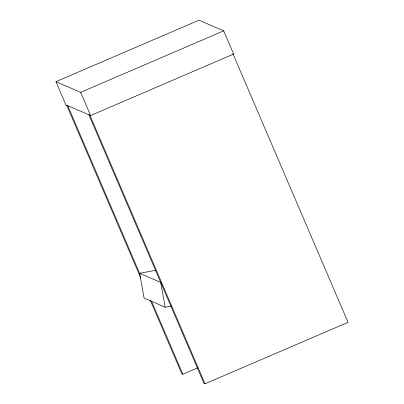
<?xml version="1.0" encoding="UTF-8"?>
<svg xmlns="http://www.w3.org/2000/svg" width="404" height="404" viewBox="0 0 404 404"><rect width="100%" height="100%" fill="white"/><g stroke="black" fill="none" stroke-linecap="round" stroke-linejoin="round"><path stroke-width="0.61" d="M55.959 81.679L198.985 20.2L223.695 30.861L233.638 54.06L90.612 115.539L65.903 104.878L55.959 81.679L80.669 92.334L90.612 115.539M80.669 92.334L223.695 30.861M150.232 300.121L181.805 373.791L182.866 374.245L197.92 367.776M88.85 114.776L203.954 383.346L205.015 383.8L348.041 322.321L232.931 53.757M171.397 306.086L165.196 307.222L144.107 298.122L139.592 273.281L155.707 270.337M139.592 273.281L160.681 282.376L165.196 307.222M89.905 115.236L205.015 383.8M67.756 105.681L140.102 274.478M151.54 301.157L182.866 374.245M66.7 105.222L140.784 278.078"/></g></svg>
